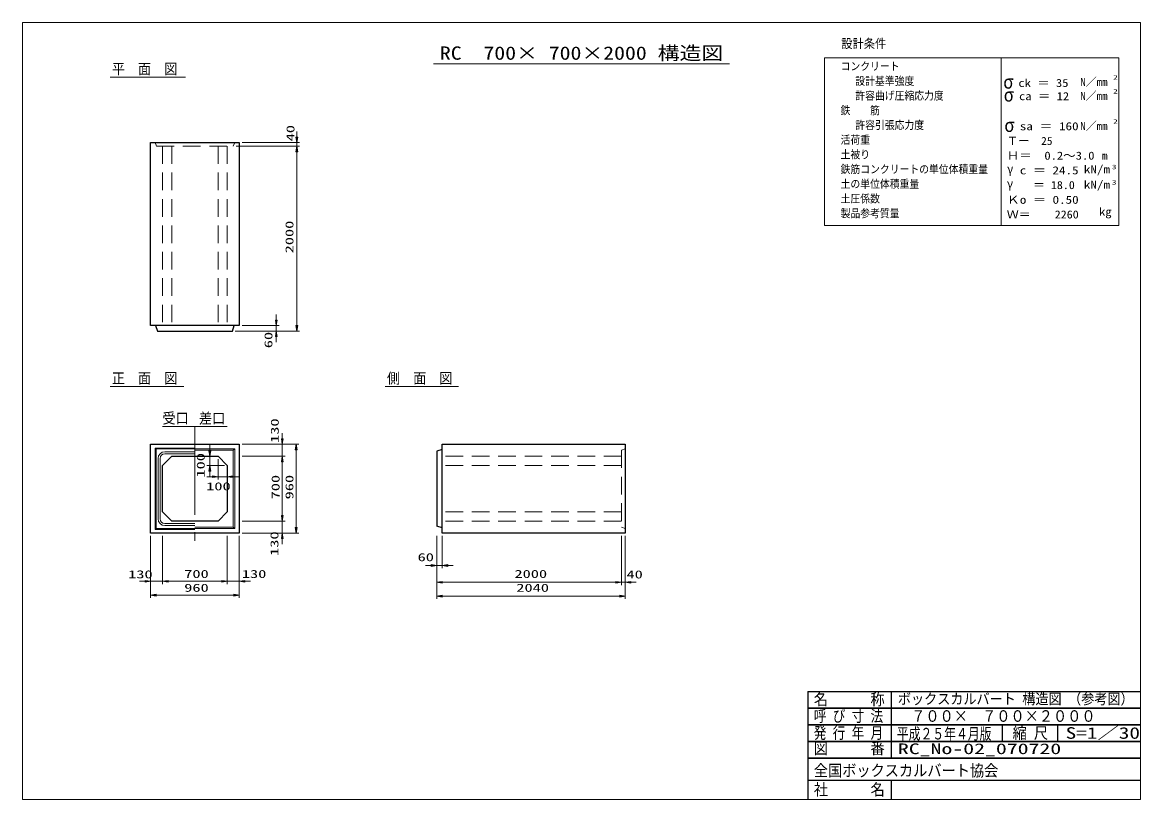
# Model space of a CAD drawing. Units: millimetres on the paper. Extents: x 8 to 412, y 8 to 289.
import ezdxf
from ezdxf.enums import TextEntityAlignment as Align

# ---------------------------------------------------------------- set-up
doc = ezdxf.new("R2010")
doc.units = ezdxf.units.MM
for name, pattern in [('USER1', [9.525, 6.35, -3.175]), ('USER2', [50.8, 31.75, -6.35, 6.35, -6.35]), ('USER3', [1083.763332, 361.244444, -0.01, 361.244444, -0.01, 361.244444, -0.01])]:
    doc.linetypes.add(name, pattern=pattern)
for name, color, linetype, lineweight in [('0_4', 3, 'Continuous', 25), ('BOX', 6, 'Continuous', 13), ('SUNPO', 1, 'USER3', 13), ('TEXT', 2, 'Continuous', 13)]:
    doc.layers.add(name, color=color, linetype=linetype, lineweight=lineweight)
doc.styles.add('ＭＳ ゴシック', font='')
doc.styles.get('ＭＳ ゴシック').set_extended_font_data('MS Gothic')

msp = doc.modelspace()

# ---------------------------------------------------------------- hatches: boundary and pattern name
at = {"layer": 'SUNPO'}
for points in [[(106.993, 247.317), (107.659, 247.317), (107.326, 245.317)], [(106.993, 241.984), (107.659, 241.984), (107.326, 243.984)], [(106.993, 241.984), (107.659, 241.984), (107.326, 243.984)], [(99.573, 181.317), (100.24, 181.317), (99.907, 179.317)], [(106.993, 179.317), (107.659, 179.317), (107.326, 177.317)], [(99.573, 175.317), (100.24, 175.317), (99.907, 177.317)], [(101.739, 138.484), (102.405, 138.484), (102.072, 136.484)], [(75.582, 134.151), (76.249, 134.151), (75.916, 132.151)], [(106.739, 134.484), (107.405, 134.484), (107.072, 136.484)], [(101.739, 130.151), (102.405, 130.151), (102.072, 132.151)], [(101.739, 130.151), (102.405, 130.151), (102.072, 132.151)], [(75.582, 126.817), (76.249, 126.817), (75.916, 128.817)], [(76.907, 125.148), (76.907, 124.481), (78.907, 124.814)], [(84.24, 125.148), (84.24, 124.481), (82.24, 124.814)], [(101.739, 110.817), (102.405, 110.817), (102.072, 108.817)], [(101.739, 110.817), (102.405, 110.817), (102.072, 108.817)], [(106.739, 106.484), (107.405, 106.484), (107.072, 104.484)], [(101.739, 102.484), (102.405, 102.484), (102.072, 104.484)], [(155.773, 93.09), (155.773, 92.424), (157.773, 92.757)], [(161.773, 93.09), (161.773, 92.424), (159.773, 92.757)], [(52.573, 87.413), (52.573, 86.746), (54.573, 87.08)], [(60.907, 87.413), (60.907, 86.746), (58.907, 87.08)], [(60.907, 87.413), (60.907, 86.746), (58.907, 87.08)], [(80.24, 87.413), (80.24, 86.746), (82.24, 87.08)], [(80.24, 87.413), (80.24, 86.746), (82.24, 87.08)], [(88.573, 87.413), (88.573, 86.746), (86.573, 87.08)], [(159.773, 87.054), (159.773, 86.388), (157.773, 86.721)], [(222.44, 87.054), (222.44, 86.388), (224.44, 86.721)], [(222.44, 87.054), (222.44, 86.388), (224.44, 86.721)], [(227.773, 87.054), (227.773, 86.388), (225.773, 86.721)], [(56.573, 82.413), (56.573, 81.746), (54.573, 82.08)], [(84.573, 82.413), (84.573, 81.746), (86.573, 82.08)], [(159.773, 82.054), (159.773, 81.388), (157.773, 81.721)], [(223.773, 82.054), (223.773, 81.388), (225.773, 81.721)]]:
    msp.add_hatch(color=256, dxfattribs=at).paths.add_polyline_path(points)

# ---------------------------------------------------------------- linework, layer by layer
at = {"layer": '0_4', "color": 6, "lineweight": 13}
for p, q in [((411.667, 288.667), (8.333, 288.667)), ((8.333, 288.667), (8.333, 8.333)), ((411.667, 8.333), (411.667, 288.667)), ((297.686, 275.922), (361.347, 275.922)), ((297.686, 215.439), (297.686, 275.922)), ((361.347, 215.439), (361.347, 275.922)), ((361.347, 275.922), (361.347, 215.439)), ((361.347, 275.922), (403.787, 275.922)), ((403.787, 275.922), (403.787, 215.439)), ((361.347, 215.439), (297.686, 215.439)), ((403.787, 215.439), (361.347, 215.439)), ((8.333, 8.333), (411.667, 8.333))]:
    msp.add_line(p, q, dxfattribs=at)
at = {"layer": '0_4'}
for p, q in [((291.667, 47.333), (411.667, 47.333)), ((291.667, 47.333), (291.667, 8.333)), ((321.667, 47.333), (321.667, 23.333)), ((291.667, 41.333), (411.667, 41.333)), ((411.667, 41.333), (291.667, 41.333)), ((291.667, 35.333), (411.667, 35.333)), ((411.667, 35.333), (291.667, 35.333)), ((361.667, 35.333), (361.667, 29.333)), ((381.667, 35.333), (381.667, 29.333)), ((291.667, 29.333), (411.667, 29.333)), ((411.667, 29.333), (291.667, 29.333)), ((291.667, 23.333), (411.667, 23.333)), ((411.667, 23.333), (291.667, 23.333)), ((291.667, 15.333), (411.667, 15.333)), ((321.667, 15.333), (321.667, 8.333))]:
    msp.add_line(p, q, dxfattribs=at)
at = {"layer": 'BOX', "lineweight": 25}
for p, q in [((54.573, 179.317), (54.573, 245.317)), ((54.573, 245.317), (86.573, 245.317)), ((86.573, 245.317), (86.573, 179.317)), ((86.573, 179.317), (54.573, 179.317)), ((56.407, 179.317), (57.073, 177.317)), ((84.073, 177.317), (84.74, 179.317)), ((57.073, 177.317), (84.073, 177.317)), ((54.573, 104.484), (54.573, 136.484)), ((54.573, 136.484), (86.573, 136.484)), ((86.573, 136.484), (86.573, 104.484)), ((159.773, 134.651), (157.773, 133.984)), ((157.773, 133.984), (157.773, 106.984)), ((159.773, 104.484), (159.773, 136.484)), ((159.773, 136.484), (225.773, 136.484)), ((225.773, 136.484), (225.773, 104.484)), ((58.907, 128.817), (62.24, 132.151)), ((62.24, 132.151), (78.907, 132.151)), ((78.907, 132.151), (82.24, 128.817)), ((58.907, 112.151), (58.907, 128.817)), ((82.24, 128.817), (82.24, 112.151)), ((62.24, 108.817), (58.907, 112.151)), ((82.24, 112.151), (78.907, 108.817)), ((78.907, 108.817), (62.24, 108.817)), ((159.773, 106.317), (157.773, 106.984)), ((86.573, 104.484), (54.573, 104.484)), ((225.773, 104.484), (159.773, 104.484))]:
    msp.add_line(p, q, dxfattribs=at)
at = {"layer": 'BOX', "color": 2, "linetype": 'USER1'}
for p, q in [((56.24, 245.317), (56.74, 243.984)), ((56.74, 243.984), (84.407, 243.984)), ((58.907, 243.984), (58.907, 177.317)), ((62.24, 243.984), (62.24, 177.317)), ((78.907, 243.984), (78.907, 177.317)), ((82.24, 243.984), (82.24, 177.317)), ((84.907, 245.317), (84.407, 243.984)), ((225.773, 134.817), (224.44, 134.317)), ((224.44, 134.317), (224.44, 106.651)), ((224.44, 132.151), (157.773, 132.151)), ((224.44, 128.817), (157.773, 128.817)), ((224.44, 112.151), (157.773, 112.151)), ((224.44, 108.817), (157.773, 108.817)), ((225.773, 106.151), (224.44, 106.651))]:
    msp.add_line(p, q, dxfattribs=at)
at = {"layer": 'BOX', "color": 2}
msp.add_line((58.907, 142.853), (82.24, 142.853), dxfattribs=at)
at = {"layer": 'BOX', "color": 2, "linetype": 'USER2'}
msp.add_line((70.573, 142.853), (70.573, 101.677), dxfattribs=at)
at = {"layer": 'BOX', "color": 40}
for p, q in [((56.24, 135.151), (56.573, 134.817)), ((56.24, 105.817), (56.24, 135.151)), ((56.24, 135.151), (70.573, 135.151)), ((70.573, 134.817), (56.573, 134.817)), ((56.573, 134.817), (56.573, 106.151)), ((59.673, 133.784), (70.573, 133.784)), ((70.573, 134.817), (84.907, 134.817)), ((84.407, 134.317), (70.573, 134.317)), ((84.407, 134.317), (84.907, 134.817)), ((84.407, 106.651), (84.407, 134.317)), ((84.907, 134.817), (84.907, 106.151)), ((57.273, 109.584), (57.273, 131.384)), ((58.007, 109.584), (58.007, 131.384)), ((59.673, 133.051), (70.573, 133.051)), ((56.24, 105.817), (56.573, 106.151)), ((70.573, 105.817), (56.24, 105.817)), ((56.573, 106.151), (70.573, 106.151)), ((70.573, 107.917), (59.673, 107.917)), ((70.573, 107.184), (59.673, 107.184)), ((70.573, 106.651), (84.407, 106.651)), ((84.907, 106.151), (70.573, 106.151)), ((84.407, 106.651), (84.907, 106.151))]:
    msp.add_line(p, q, dxfattribs=at)
for centre, radius, start, end in [((59.673, 131.384), 2.4, 90, 180), ((59.673, 131.384), 1.667, 90, 180), ((59.673, 109.584), 2.4, 180, 270), ((59.673, 109.584), 1.667, 180, 270)]:
    msp.add_arc(centre, radius, start, end, dxfattribs=at)
at = {"layer": 'SUNPO'}
for p, q in [((107.326, 247.317), (107.326, 249.317)), ((85.407, 243.984), (108.326, 243.984)), ((85.407, 243.984), (108.326, 243.984)), ((87.573, 245.317), (108.326, 245.317)), ((107.326, 243.984), (107.326, 245.317)), ((107.326, 241.984), (107.326, 239.984)), ((107.326, 241.984), (107.326, 179.317)), ((99.907, 181.317), (99.907, 183.317)), ((87.573, 179.317), (100.907, 179.317)), ((99.907, 179.317), (99.907, 177.317)), ((85.073, 177.317), (108.326, 177.317)), ((85.073, 177.317), (100.907, 177.317)), ((99.907, 175.317), (99.907, 173.317)), ((87.573, 136.484), (108.072, 136.484)), ((107.072, 134.484), (107.072, 106.484)), ((87.573, 132.151), (103.072, 132.151)), ((102.072, 130.151), (102.072, 110.817)), ((87.573, 108.817), (103.072, 108.817)), ((54.573, 103.484), (54.573, 81.08)), ((58.907, 103.484), (58.907, 86.08)), ((82.24, 103.484), (82.24, 86.08)), ((86.573, 103.484), (86.573, 81.08)), ((87.573, 104.484), (108.072, 104.484)), ((157.773, 103.484), (157.773, 80.721)), ((157.773, 103.484), (157.773, 85.721)), ((157.773, 103.484), (157.773, 91.757)), ((159.773, 103.484), (159.773, 91.757)), ((224.44, 103.484), (224.44, 85.721)), ((224.44, 103.484), (224.44, 85.721)), ((225.773, 103.484), (225.773, 80.721)), ((225.773, 103.484), (225.773, 85.721)), ((155.773, 92.757), (153.773, 92.757)), ((157.773, 92.757), (159.773, 92.757)), ((161.773, 92.757), (163.773, 92.757)), ((80.24, 87.08), (60.907, 87.08)), ((159.773, 86.721), (222.44, 86.721)), ((222.44, 86.721), (220.44, 86.721)), ((224.44, 86.721), (225.773, 86.721)), ((227.773, 86.721), (229.773, 86.721)), ((84.573, 82.08), (56.573, 82.08)), ((159.773, 81.721), (223.773, 81.721))]:
    msp.add_line(p, q, dxfattribs=at)
at = {"layer": 'SUNPO', "linetype": 'Continuous'}
for p, q in [((102.072, 138.484), (102.072, 140.484)), ((75.916, 134.151), (75.916, 136.151)), ((87.573, 136.484), (103.072, 136.484)), ((102.072, 136.484), (102.072, 132.151)), ((77.907, 132.151), (74.916, 132.151)), ((75.916, 132.151), (75.916, 128.817)), ((78.907, 131.151), (78.907, 123.814)), ((87.573, 132.151), (103.072, 132.151)), ((102.072, 130.151), (102.072, 128.151)), ((81.24, 128.817), (74.916, 128.817)), ((75.916, 126.817), (75.916, 124.817)), ((82.24, 127.817), (82.24, 123.814)), ((76.907, 124.814), (74.907, 124.814)), ((78.907, 124.814), (82.24, 124.814)), ((84.24, 124.814), (86.24, 124.814)), ((102.072, 110.817), (102.072, 112.817)), ((87.573, 108.817), (103.072, 108.817)), ((102.072, 108.817), (102.072, 104.484)), ((54.573, 103.484), (54.573, 86.08)), ((58.907, 103.484), (58.907, 86.08)), ((82.24, 103.484), (82.24, 86.08)), ((86.573, 103.484), (86.573, 86.08)), ((87.573, 104.484), (103.072, 104.484)), ((102.072, 102.484), (102.072, 100.484)), ((52.573, 87.08), (50.573, 87.08)), ((58.907, 87.08), (54.573, 87.08)), ((60.907, 87.08), (62.907, 87.08)), ((80.24, 87.08), (78.24, 87.08)), ((86.573, 87.08), (82.24, 87.08)), ((88.573, 87.08), (90.573, 87.08))]:
    msp.add_line(p, q, dxfattribs=at)
at = {"layer": 'SUNPO'}
for points in [[(106.993, 247.317), (107.659, 247.317), (107.326, 245.317)], [(106.993, 241.984), (107.659, 241.984), (107.326, 243.984)], [(106.993, 241.984), (107.659, 241.984), (107.326, 243.984)], [(99.573, 181.317), (100.24, 181.317), (99.907, 179.317)], [(106.993, 179.317), (107.659, 179.317), (107.326, 177.317)], [(99.573, 175.317), (100.24, 175.317), (99.907, 177.317)], [(106.739, 134.484), (107.405, 134.484), (107.072, 136.484)], [(101.739, 130.151), (102.405, 130.151), (102.072, 132.151)], [(101.739, 110.817), (102.405, 110.817), (102.072, 108.817)], [(106.739, 106.484), (107.405, 106.484), (107.072, 104.484)], [(155.773, 93.09), (155.773, 92.424), (157.773, 92.757)], [(161.773, 93.09), (161.773, 92.424), (159.773, 92.757)], [(60.907, 87.413), (60.907, 86.746), (58.907, 87.08)], [(80.24, 87.413), (80.24, 86.746), (82.24, 87.08)], [(159.773, 87.054), (159.773, 86.388), (157.773, 86.721)], [(222.44, 87.054), (222.44, 86.388), (224.44, 86.721)], [(222.44, 87.054), (222.44, 86.388), (224.44, 86.721)], [(227.773, 87.054), (227.773, 86.388), (225.773, 86.721)], [(56.573, 82.413), (56.573, 81.746), (54.573, 82.08)], [(84.573, 82.413), (84.573, 81.746), (86.573, 82.08)], [(159.773, 82.054), (159.773, 81.388), (157.773, 81.721)], [(223.773, 82.054), (223.773, 81.388), (225.773, 81.721)]]:
    msp.add_lwpolyline(points, close=True, dxfattribs=at)
at = {"layer": 'SUNPO', "linetype": 'Continuous'}
for points in [[(101.739, 138.484), (102.405, 138.484), (102.072, 136.484)], [(75.582, 134.151), (76.249, 134.151), (75.916, 132.151)], [(101.739, 130.151), (102.405, 130.151), (102.072, 132.151)], [(75.582, 126.817), (76.249, 126.817), (75.916, 128.817)], [(76.907, 125.148), (76.907, 124.481), (78.907, 124.814)], [(84.24, 125.148), (84.24, 124.481), (82.24, 124.814)], [(101.739, 110.817), (102.405, 110.817), (102.072, 108.817)], [(101.739, 102.484), (102.405, 102.484), (102.072, 104.484)], [(52.573, 87.413), (52.573, 86.746), (54.573, 87.08)], [(60.907, 87.413), (60.907, 86.746), (58.907, 87.08)], [(80.24, 87.413), (80.24, 86.746), (82.24, 87.08)], [(88.573, 87.413), (88.573, 86.746), (86.573, 87.08)]]:
    msp.add_lwpolyline(points, close=True, dxfattribs=at)
at = {"layer": 'TEXT', "color": 3}
for p, q in [((156.667, 273.667), (263.333, 273.667)), ((39.973, 268.913), (67.205, 268.913)), ((39.973, 157.341), (66.59, 157.341)), ((139.207, 157.341), (165.669, 157.341))]:
    msp.add_line(p, q, dxfattribs=at)

# ---------------------------------------------------------------- texts
at = {"layer": 'SUNPO', "color": 2, "style": 'ＭＳ ゴシック', "width": 1.5}
for s, p in [('40', (107.334, 245.753)), ('2000', (106.962, 205.365)), ('60', (99.386, 171.147)), ('130', (101.668, 136.992)), ('100', (74.964, 124.489)), ('700', (101.962, 116.627)), ('960', (106.962, 116.627)), ('130', (101.547, 96.237))]:
    msp.add_text(s, height=2.886, rotation=90, dxfattribs=at).set_placement(p, align=Align.BOTTOM_LEFT)
for s, p in [('100', (74.63, 119.032)), ('60', (150.888, 93.46)), ('130', (46.482, 87.294)), ('700', (66.716, 87.429)), ('130', (87.5, 87.414)), ('2000', (185.821, 87.429)), ('40', (226.226, 87.243)), ('960', (66.716, 82.429)), ('2040', (186.488, 82.429))]:
    msp.add_text(s, height=2.886, dxfattribs=at).set_placement(p, align=Align.BOTTOM_LEFT)
at = {"layer": 'TEXT', "style": 'ＭＳ ゴシック'}
for s, height, width, p in [('設計条件', 3.299, 0.9, (303.718, 278.381)), ('コンクリート', 2.886, 0.9, (303.455, 270.526)), ('平\u3000面\u3000図', 3.848, 0.9, (40.598, 268.798)), ('設計基準強度', 2.886, 0.9, (308.761, 265.221)), ('σ', 4.948, 0.9, (362.124, 263.285)), ('  ck ＝ 35', 2.886, 1.15, (363.051, 264.507)), ('2', 1.649, 1.5, (401.745, 267.504)), ('許容曲げ圧縮応力度', 2.886, 0.9, (308.761, 259.916)), ('σ', 4.948, 0.9, (362.277, 258.615)), ('  ca ＝ 12', 2.886, 1.15, (363.297, 259.737)), ('2', 1.649, 1.5, (401.745, 262.485)), ('鉄\u3000\u3000筋', 2.886, 0.9, (303.455, 254.611)), ('許容引張応力度', 2.886, 0.9, (308.761, 249.306)), ('σ', 4.948, 0.9, (362.507, 247.667)), ('  sa ＝ 160', 2.886, 1.2, (363.373, 248.897)), ('2', 1.649, 1.5, (401.745, 251.589)), ('活荷重', 2.886, 0.9, (303.455, 244.001)), ('Ｔー\u300025', 2.886, 1.05, (363.373, 243.592)), ('土被り', 2.886, 0.9, (303.455, 238.696)), ('Ｈ＝\u30000.2～3.0', 2.886, 1.15, (363.373, 238.287)), ('鉄筋コンクリートの単位体積重量', 2.886, 0.9, (303.455, 233.391)), ('γ', 3.299, 0.9, (363.508, 233.183)), ('  c ＝ 24.5', 2.886, 1.2, (363.373, 232.982)), ('kN/m', 2.886, 1.2, (391.181, 233.362)), ('3', 1.649, 1.5, (401.281, 235.19)), ('土の単位体積重量', 2.886, 0.9, (303.455, 228.086)), ('γ', 3.299, 0.9, (363.443, 227.87)), ('  \u3000＝ 18.0', 2.886, 1.1, (364.151, 227.677)), ('kN/m', 2.886, 1.2, (391.181, 227.812)), ('3', 1.649, 1.5, (401.281, 229.64)), ('土圧係数', 2.886, 0.9, (303.455, 222.781)), ('Ｋo ＝ 0.50', 2.886, 1.2, (363.373, 222.372)), ('   kg', 2.886, 1.15, (389.899, 218.067)), ('製品参考質量', 2.886, 0.9, (303.455, 217.475)), ('Ｗ＝\u3000\u30002260', 2.886, 1.1, (363.373, 217.067)), ('正\u3000面\u3000図', 3.848, 0.9, (40.598, 157.226)), ('側\u3000面\u3000図', 3.848, 0.9, (139.832, 157.226)), ('受口', 3.848, 0.9, (58.867, 142.837)), ('差口', 3.848, 0.9, (72.042, 142.787)), ('名      称', 4.169, 0.9, (293.792, 41.156)), ('ボックスカルバート 構造図 （参考図）', 3.848, 0.9, (324.125, 41.593)), ('呼 び 寸 法', 4.169, 0.8, (293.792, 35.156)), ('\u3000７００×\u3000７００×２０００', 4.169, 0.9, (323.792, 35.156)), ('発 行 年 月', 4.169, 0.8, (293.792, 29.06)), ('平成２５年４月版', 4.169, 0.75, (323.739, 28.78)), ('縮 尺', 4.169, 0.9, (365.492, 29.034)), ('S=1／30', 4.169, 1.35, (384.617, 29.034)), ('図      番', 4.169, 0.9, (293.792, 23.505)), ('RC_No-02_070720', 3.848, 1.5, (324.125, 23.593)), ('全国ボックスカルバート協会', 4.169, 0.9, (293.792, 15.51)), ('社\u3000\u3000\u3000名', 4.169, 0.9, (293.792, 8.656))]:
    msp.add_text(s, height=height, dxfattribs=dict(at, width=width)).set_placement(p, align=Align.BOTTOM_LEFT)
at = {"layer": 'TEXT', "style": 'ＭＳ ゴシック', "width": 1.2}
msp.add_text('RC  700× 700×2000 構造図', height=4.811, dxfattribs=at).set_placement((210, 273.741), align=Align.BOTTOM_CENTER)
at = {"layer": 'TEXT', "style": 'ＭＳ ゴシック'}
for s, p in [('N／mm', (389.899, 264.878)), ('N／mm', (389.899, 259.86)), ('N／mm', (389.899, 248.963)), ('    m', (389.899, 238.287))]:
    msp.add_text(s, height=2.886, dxfattribs=at).set_placement(p, align=Align.BOTTOM_LEFT)

doc.saveas('drawing.dxf')
